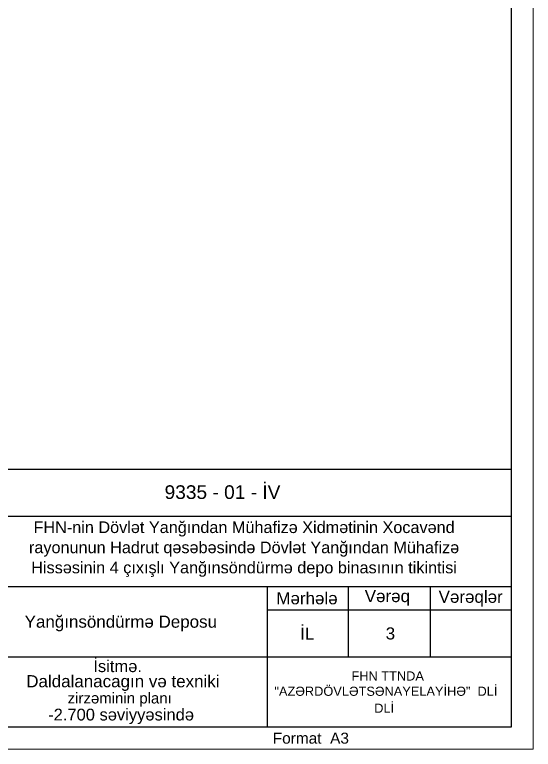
# Model space of a CAD drawing. Header units: millimetres. Extents: x 895788 to 1136524, y -21936 to 400945.
# Drawn here: x 973851 to 998409, y 56068 to 90870 of the extents above; entities that cross this region are included whole.
import ezdxf

# ---------------------------------------------------------------- set-up
doc = ezdxf.new("R2010")
doc.units = ezdxf.units.MM
for name, color, linetype, lineweight in [('0_Ном._пера__21', 7, 'Continuous', 30), ('0_Ном._пера__21_Ном._пера__7', 7, 'Continuous', 60), ('0_Ном._пера__7_Ном._пера__7', 7, 'Continuous', 60), ('невидимка_Ном._пера__41', 7, 'Continuous', 25)]:
    doc.layers.add(name, color=color, linetype=linetype, lineweight=lineweight)
doc.styles.add('Times New  Roman', font='times.ttf')
doc.styles.add('СГЕНЕРИР_СТИЛЬ_1', font='arial.ttf')
doc.styles.add('СГЕНЕРИР_СТИЛЬ_2', font='')
doc.styles.get('СГЕНЕРИР_СТИЛЬ_2').set_extended_font_data('Arial Unicode MS Кириллический')

msp = doc.modelspace()

# ---------------------------------------------------------------- linework, layer by layer
at = {"lineweight": 30}
for points in [[(914982.475, 116969.071), (997365.803, 116969.071), (997365.803, 57110.805), (914982.475, 57110.805)], [(957621.289, 69338.287), (997365.803, 69338.287), (997365.803, 57110.805), (957621.289, 57110.805)]]:
    msp.add_lwpolyline(points, close=True, dxfattribs=at)
for points in [[(972071.95, 67115.109), (997365.803, 67115.109)], [(957621.289, 63780.341), (997365.803, 63780.341)], [(985805.274, 63780.341), (985805.274, 57110.805)], [(989638.04, 63780.341), (989638.04, 60445.573)], [(993526.414, 63780.341), (993526.414, 60445.573)], [(985805.274, 62668.752), (997365.803, 62668.752)], [(972071.95, 60445.573), (997365.803, 60445.573)], [(985805.274, 60445.573), (997365.803, 60445.573)]]:
    msp.add_lwpolyline(points)
at = {"layer": 'невидимка_Ном._пера__41', "color": 7, "linetype": 'Continuous', "lineweight": 20, "flags": 128}
msp.add_lwpolyline([(910811.168, 118011.898), (998408.63, 118011.898), (998408.63, 56067.979), (910811.168, 56067.979)], close=True, dxfattribs=at)

# ---------------------------------------------------------------- texts
at = {"lineweight": 15, "width": 15085.54736, "attachment_point": 8, "line_spacing_factor": 1.062674, "style": 'СГЕНЕРИР_СТИЛЬ_2'}
for s, insert, char_height in [('{\\fArial|b0|i0|c238|p34;Mərhələ}', (987691.984, 62928.435), 575.01939), ('{\\fArial|b0|i0|c238|p34;Vərəq}', (991498.541, 62867.381), 575.01939), ('{\\fArial|b0|i0|c238|p34;Vərəqlər}', (995442.708, 62833.259), 575.01939), ('{\\fArial|b0|i0|c204|p38;Yan\\fArial|b0|i0|c0|p38;ğı\\fArial|b0|i0|c204|p38;nsöndürmə Deposu}', (978876.477, 61655.378), 575.01939), ('{\\fArial|b0|i0|c238|p34;İ\\fArial|b0|i0|c0|p34;L}', (987704.893, 61263.039), 575.01939), ('{\\fArial|b0|i0|c238|p34;3}', (991642.445, 61263.039), 575.01939), ('\\A1;{\\fArial|b0|i0|c238|p34;Daldalanacagın və texniki }', (978974.924, 58832.688), 575.01939), ('\\A1;{\\fArial|b0|i0|c238|p34;zirzəminin\\fArial|b0|i0|c0|p34; \\fArial|b0|i0|c238|p34;planı}', (978824.373, 58086.492), 508.464)]:
    msp.add_mtext(s, dxfattribs=dict(at, insert=insert, char_height=char_height))
at = {"lineweight": 30, "char_height": 433.41273, "width": 19854.81134, "attachment_point": 1, "style": 'Times New  Roman'}
for s, insert in [('\\pxqc;{\\fArial|b0|i0|c0|p34; FHN TTNDA \\P"AZƏRDÖVLƏTSƏNAYELAYİHƏ"  DLİ }', (981502.158, 59757.971)), ('\\pxqc;{\\fArial|b0|i0|c0|p34;  DLİ }', (981251.351, 58231.203))]:
    msp.add_mtext(s, dxfattribs=dict(at, insert=insert))
at = {"layer": '0_Ном._пера__21', "linetype": 'Continuous', "insert": (983564.828, 68246.925), "char_height": 648, "width": 9192.61246, "attachment_point": 5, "style": 'СГЕНЕРИР_СТИЛЬ_1'}
msp.add_mtext(' 9335{\\fArial|b0|i0|c238|p38; }- 01{\\fArial|b0|i0|c238|p38; }- {\\fArial|b0|i0|c238|p38;İV}', dxfattribs=at)
at = {"layer": '0_Ном._пера__21', "linetype": 'Continuous', "insert": (984713.635, 65549.372), "char_height": 550, "width": 20317.85924, "attachment_point": 5, "line_spacing_factor": 1.041182, "style": 'СГЕНЕРИР_СТИЛЬ_1'}
msp.add_mtext('\\A1;\\pxqc;{\\fArial|b0|i0|c204|p34;\\C7;FHN-nin Dövlət Yan\\fArial|b0|i0|c0|p34;ğı\\fArial|b0|i0|c204|p34;ndan Mühafizə Xidmətinin \\fArial|b0|i0|c238|p34;Xocavənd\\fArial|b0|i0|c204|p34; rayon\\fArial|b0|i0|c238|p34;unun Hadrut qəsəbəsində\\fArial|b0|i0|c204|p34; Dövlət Yan\\fArial|b0|i0|c0|p34;ğı\\fArial|b0|i0|c204|p34;ndan Mühafizə Hissəsinin 4 ç\\fArial|b0|i0|c0|p34;ı\\fArial|b0|i0|c204|p34;x\\fArial|b0|i0|c0|p34;ış\\fArial|b0|i0|c204|p34;l\\fArial|b0|i0|c0|p34;ı \\fArial|b0|i0|c204|p34;Yan\\fArial|b0|i0|c0|p34;ğı\\fArial|b0|i0|c204|p34;nsöndürmə depo binas\\fArial|b0|i0|c0|p34;ı\\fArial|b0|i0|c204|p34;n\\fArial|b0|i0|c0|p34;ı\\fArial|b0|i0|c204|p34;n tikintisi}', dxfattribs=at)
at = {"layer": '0_Ном._пера__21_Ном._пера__7', "linetype": 'Continuous', "lineweight": 0, "char_height": 559.44, "width": 28381.59064, "attachment_point": 5, "line_spacing_factor": 1.132501, "style": 'СГЕНЕРИР_СТИЛЬ_1'}
for s, insert in [('{\\fArial|b0|i0|c238|p38;İsitmə.}', (978725.843, 60001.087)), ('-2{\\fArial|b0|i0|c238|p38;.}7{\\fArial|b0|i0|c238|p38;00 səv}iyy{\\fArial|b0|i0|c238|p38;ə}sind{\\fArial|b0|i0|c238|p38;ə}', (978888.325, 57628.737))]:
    msp.add_mtext(s, dxfattribs=dict(at, insert=insert))
at = {"layer": '0_Ном._пера__7_Ном._пера__7', "linetype": 'Continuous', "lineweight": 0, "insert": (986069.676, 56592.272), "char_height": 522.5472, "attachment_point": 4, "style": 'СГЕНЕРИР_СТИЛЬ_1'}
msp.add_mtext('Format{\\fArial|b0|i0|c238|p38;  }A3', dxfattribs=at)

doc.saveas('drawing.dxf')
